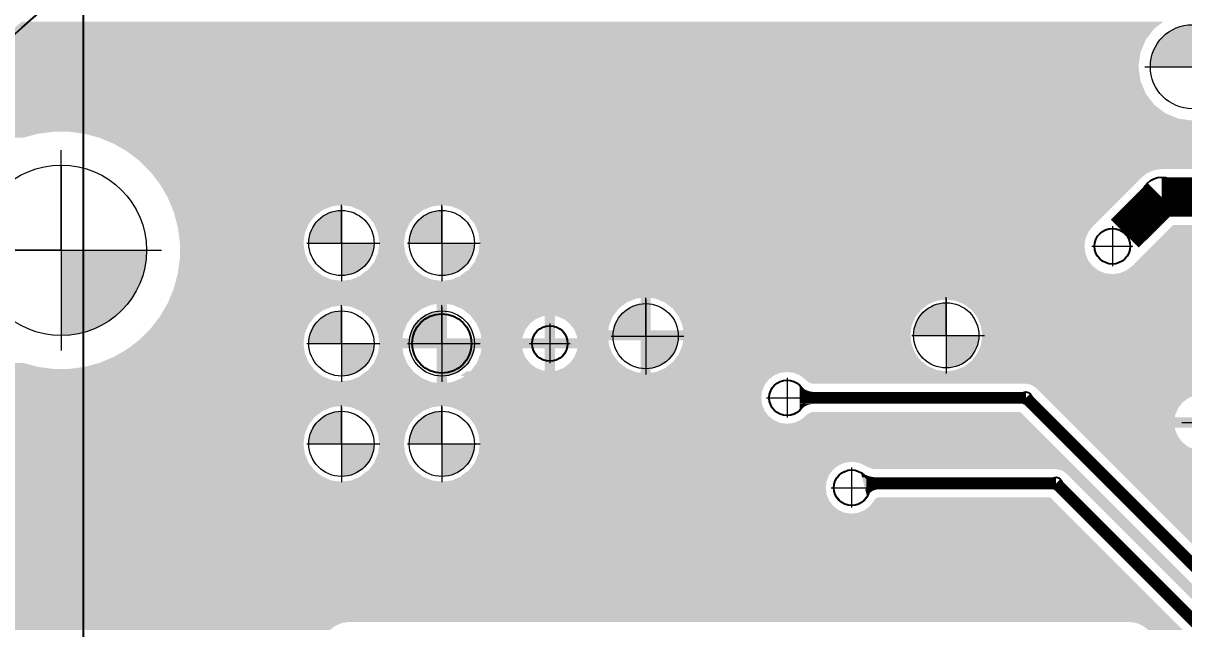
# Model space of a CAD drawing. Header units: millimetres. Extents: x -3633 to 871, y -630 to 261.
# Drawn here: x -1272.7 to -1213.8, y 171.3 to 202.1 of the extents above; entities that cross this region are included whole.
import ezdxf

# ---------------------------------------------------------------- set-up
doc = ezdxf.new("R2010")
doc.units = ezdxf.units.MM
for name, color, linetype in [('DRILL', 7, 'Continuous'), ('DRILL GOST', 7, 'Continuous'), ('TOP_LAYER', 7, 'Continuous'), ('TOP_PASTE', 8, 'Continuous')]:
    doc.layers.add(name, color=color, linetype=linetype)
doc.layers.add('Размерные линии', color=7, linetype='Continuous', lineweight=15)
doc.styles.add('Main', font='isocpeur.ttf', dxfattribs={"height": 3})
doc.dimstyles.new('ISO-25', dxfattribs={"dimtxt": 3, "dimasz": 4, "dimexe": 1.25, "dimexo": 0.625, "dimtad": 1, "dimtoh": 1, "dimtxsty": 'Main', "dimcen": 2.5, "dimadec": 0, "dimazin": 0, "dimtfac": 1, "dimtmove": 0, "dimatfit": 3, "dimfxl": 1, "dimarcsym": 0})

# ---------------------------------------------------------------- blocks, each defined once
blk = doc.blocks.new('ROUND_26')
blk.add_circle((0, 0), 0.0177)
blk = doc.blocks.new('ROUND_8')
blk.add_circle((0, 0), 0.0295)
blk = doc.blocks.new('ROUND_3')
blk.add_circle((0, 0), 0.0197)
blk = doc.blocks.new('ROUND_4')
blk.add_circle((0, 0), 0.00591)
blk = doc.blocks.new('*D87')
at = {"layer": 'Defpoints', "color": 0, "transparency": 16777216}
for p in [(-1309.886, 239.974), (-1309.886, 120.364), (-1089.037, 120.364)]:
    blk.add_point(p, dxfattribs=at)
at = {"layer": 'Размерные линии', "color": 0, "lineweight": -2, "transparency": 16777216}
for p, q in [((-1309.886, 120.989), (-1309.886, 241.224)), ((-1089.037, 120.989), (-1089.037, 241.224)), ((-1093.037, 239.974), (-1305.886, 239.974))]:
    blk.add_line(p, q, dxfattribs=at)
at = {"layer": 'Размерные линии', "color": 0, "transparency": 16777216}
for points in [[(-1305.886, 240.64), (-1305.886, 239.307), (-1309.886, 239.974)], [(-1093.037, 240.64), (-1093.037, 239.307), (-1089.037, 239.974)]]:
    blk.add_solid(points, dxfattribs=at)
at = {"layer": 'Размерные линии', "color": 0, "transparency": 16777216, "insert": (-1199.462, 242.099), "char_height": 3, "attachment_point": 5, "style": 'Main'}
blk.add_mtext('%%C110{\\H0.58x;\\S^ -0,9;}', dxfattribs=at)
blk = doc.blocks.new('*D90')
at = {"layer": 'Defpoints', "color": 0, "transparency": 16777216}
for p in [(-1269.682, 231.569), (-1269.682, 158.343), (-1290.58, 157.773)]:
    blk.add_point(p, dxfattribs=at)
at = {"layer": 'Размерные линии', "color": 0, "lineweight": -2, "transparency": 16777216}
for p, q in [((-1290.58, 158.398), (-1290.58, 232.819)), ((-1269.682, 158.968), (-1269.682, 232.819)), ((-1286.58, 231.569), (-1273.682, 231.569))]:
    blk.add_line(p, q, dxfattribs=at)
at = {"layer": 'Размерные линии', "color": 0, "transparency": 16777216}
for points in [[(-1286.58, 232.236), (-1286.58, 230.903), (-1290.58, 231.569)], [(-1273.682, 232.236), (-1273.682, 230.903), (-1269.682, 231.569)]]:
    blk.add_solid(points, dxfattribs=at)
at = {"layer": 'Размерные линии', "color": 0, "lineweight": 25, "transparency": 16777216, "insert": (-1280, 233.694), "char_height": 3, "width": 3, "attachment_point": 5, "style": 'Main'}
blk.add_mtext('10{\\H0.7x;\\S*^ ;}', dxfattribs=at)

msp = doc.modelspace()

# ---------------------------------------------------------------- hatches: boundary and pattern name
at = {"layer": 'DRILL', "lineweight": 0}
h = msp.add_hatch(color=256, dxfattribs=at)
h.dxf.hatch_style = 1
h.paths.add_polyline_path([(-1256.578, 192.593, 0.414214), (-1258.233, 190.938), (-1256.578, 190.938)])
h.paths.add_polyline_path([(-1254.922, 190.938), (-1256.578, 190.938), (-1256.578, 189.282, 0.414214)])
h = msp.add_hatch(color=256, dxfattribs=at)
h.dxf.hatch_style = 1
h.paths.add_polyline_path([(-1251.478, 192.593, 0.414214), (-1253.133, 190.938), (-1251.478, 190.938)])
h.paths.add_polyline_path([(-1249.822, 190.938), (-1251.478, 190.938), (-1251.478, 189.282, 0.414214)])
h = msp.add_hatch(color=256, dxfattribs=at)
h.dxf.hatch_style = 1
h.paths.add_polyline_path([(-1266.473, 190.567), (-1270.805, 190.567), (-1270.805, 186.235, 0.414214)])
h = msp.add_hatch(color=256, dxfattribs=at)
h.dxf.hatch_style = 1
h.paths.add_polyline_path([(-1256.578, 187.493, 0.414214), (-1258.233, 185.838), (-1256.578, 185.838)])
h.paths.add_polyline_path([(-1254.922, 185.838), (-1256.578, 185.838), (-1256.578, 184.182, 0.414214)])
h = msp.add_hatch(color=256, dxfattribs=at)
h.dxf.hatch_style = 1
h.paths.add_polyline_path([(-1251.478, 187.493, 0.414214), (-1253.133, 185.838), (-1251.478, 185.838)])
h.paths.add_polyline_path([(-1249.822, 185.838), (-1251.478, 185.838), (-1251.478, 184.182, 0.414214)])
h = msp.add_hatch(color=256, dxfattribs=at)
h.dxf.hatch_style = 1
h.paths.add_polyline_path([(-1241.128, 187.862, 0.414214), (-1242.784, 186.207), (-1241.128, 186.207)])
h.paths.add_polyline_path([(-1239.473, 186.207), (-1241.128, 186.207), (-1241.128, 184.551, 0.414214)])
h = msp.add_hatch(color=256, dxfattribs=at)
h.dxf.hatch_style = 1
h.paths.add_polyline_path([(-1225.865, 187.903, 0.414214), (-1227.521, 186.248), (-1225.865, 186.248)])
h.paths.add_polyline_path([(-1224.21, 186.248), (-1225.865, 186.248), (-1225.865, 184.592, 0.414214)])
h = msp.add_hatch(color=256, dxfattribs=at)
h.dxf.hatch_style = 1
h.paths.add_polyline_path([(-1256.578, 182.393, 0.414214), (-1258.233, 180.738), (-1256.578, 180.738)])
h.paths.add_polyline_path([(-1254.922, 180.738), (-1256.578, 180.738), (-1256.578, 179.082, 0.414214)])
h = msp.add_hatch(color=256, dxfattribs=at)
h.dxf.hatch_style = 1
h.paths.add_polyline_path([(-1251.478, 182.393, 0.414214), (-1253.133, 180.738), (-1251.478, 180.738)])
h.paths.add_polyline_path([(-1249.822, 180.738), (-1251.478, 180.738), (-1251.478, 179.082, 0.414214)])
at = {"layer": 'DRILL GOST', "lineweight": 0}
h = msp.add_hatch(color=256, dxfattribs=at)
h.dxf.hatch_style = 1
h.paths.add_polyline_path([(-1215.502, 199.893), (-1213.369, 199.893), (-1213.369, 202.026, 0.414214)])

# ---------------------------------------------------------------- linework, layer by layer
at = {"layer": 'DRILL', "lineweight": 0}
for p, q in [((-1215.787, 199.893), (-1210.865, 199.893)), ((-1214.268, 199.893), (-1212.449, 199.893)), ((-1270.805, 190.567), (-1270.805, 195.653)), ((-1270.805, 194.899), (-1270.805, 186.235)), ((-1270.805, 194.002), (-1270.805, 187.25)), ((-1270.805, 193.479), (-1270.805, 187.755)), ((-1256.578, 190.938), (-1256.578, 192.882)), ((-1256.578, 192.799), (-1256.577, 189.029)), ((-1251.478, 190.938), (-1251.478, 192.882)), ((-1251.478, 192.799), (-1251.477, 189.029)), ((-1256.578, 192.639), (-1256.578, 189.232)), ((-1256.578, 192.639), (-1256.578, 189.232)), ((-1251.478, 192.639), (-1251.478, 189.232)), ((-1251.478, 192.639), (-1251.478, 189.232)), ((-1217.433, 191.792), (-1217.433, 189.77)), ((-1258.328, 190.938), (-1254.834, 190.938)), ((-1257.145, 190.938), (-1256.013, 190.938)), ((-1256.578, 190.938), (-1254.922, 190.938)), ((-1256.578, 190.938), (-1256.578, 188.994)), ((-1256.578, 190.938), (-1254.634, 190.938)), ((-1253.228, 190.938), (-1249.734, 190.938)), ((-1252.045, 190.938), (-1250.913, 190.938)), ((-1251.478, 190.938), (-1249.822, 190.938)), ((-1251.478, 190.938), (-1251.478, 188.994)), ((-1251.478, 190.938), (-1249.534, 190.938)), ((-1270.805, 190.567), (-1275.891, 190.567)), ((-1270.805, 190.567), (-1275.137, 190.567)), ((-1274.307, 190.567), (-1266.931, 190.567)), ((-1270.805, 190.567), (-1266.473, 190.567)), ((-1270.805, 190.567), (-1265.719, 190.567)), ((-1270.805, 190.567), (-1270.805, 185.481)), ((-1218.474, 190.773), (-1216.391, 190.773)), ((-1241.128, 186.207), (-1241.128, 188.151)), ((-1241.128, 188.068), (-1241.127, 184.298)), ((-1225.865, 186.248), (-1225.865, 188.191)), ((-1225.865, 188.109), (-1225.864, 184.338)), ((-1256.578, 185.838), (-1256.578, 187.782)), ((-1256.578, 187.699), (-1256.577, 183.929)), ((-1256.578, 187.539), (-1256.578, 184.132)), ((-1256.578, 187.539), (-1256.578, 184.132)), ((-1251.478, 185.838), (-1251.478, 187.782)), ((-1251.478, 187.699), (-1251.477, 183.929)), ((-1251.478, 187.539), (-1251.478, 184.132)), ((-1251.478, 187.539), (-1251.478, 184.132)), ((-1241.128, 187.908), (-1241.128, 184.501)), ((-1241.128, 187.908), (-1241.128, 184.501)), ((-1225.865, 187.949), (-1225.865, 184.542)), ((-1225.865, 187.949), (-1225.865, 184.542)), ((-1245.996, 186.857), (-1245.996, 184.835)), ((-1227.616, 186.248), (-1224.121, 186.248)), ((-1226.432, 186.248), (-1225.3, 186.248)), ((-1225.865, 186.248), (-1224.21, 186.248)), ((-1225.865, 186.248), (-1225.865, 184.304)), ((-1225.865, 186.248), (-1223.921, 186.248)), ((-1258.328, 185.838), (-1254.834, 185.838)), ((-1257.145, 185.838), (-1256.013, 185.838)), ((-1256.578, 185.838), (-1254.922, 185.838)), ((-1256.578, 185.838), (-1256.578, 183.894)), ((-1256.578, 185.838), (-1254.634, 185.838)), ((-1253.228, 185.838), (-1249.734, 185.838)), ((-1252.045, 185.838), (-1250.913, 185.838)), ((-1251.478, 185.838), (-1249.822, 185.838)), ((-1251.478, 185.838), (-1251.478, 183.894)), ((-1251.478, 185.838), (-1249.534, 185.838)), ((-1247.038, 185.838), (-1244.955, 185.838)), ((-1242.879, 186.207), (-1239.384, 186.207)), ((-1241.695, 186.207), (-1240.563, 186.207)), ((-1241.128, 186.207), (-1239.473, 186.207)), ((-1241.128, 186.207), (-1241.128, 184.263)), ((-1241.128, 186.207), (-1239.184, 186.207)), ((-1233.949, 184.092), (-1233.949, 182.07)), ((-1234.99, 183.073), (-1232.907, 183.073)), ((-1256.578, 180.738), (-1256.578, 182.682)), ((-1256.578, 182.599), (-1256.577, 178.829)), ((-1256.578, 182.439), (-1256.578, 179.032)), ((-1256.578, 182.439), (-1256.578, 179.032)), ((-1251.478, 180.738), (-1251.478, 182.682)), ((-1251.478, 182.599), (-1251.477, 178.829)), ((-1251.478, 182.439), (-1251.478, 179.032)), ((-1251.478, 182.439), (-1251.478, 179.032)), ((-1213.908, 181.822), (-1211.825, 181.822)), ((-1258.328, 180.738), (-1254.834, 180.738)), ((-1257.145, 180.738), (-1256.013, 180.738)), ((-1256.578, 180.738), (-1254.922, 180.738)), ((-1256.578, 180.738), (-1256.578, 178.794)), ((-1256.578, 180.738), (-1254.634, 180.738)), ((-1253.228, 180.738), (-1249.734, 180.738)), ((-1252.045, 180.738), (-1250.913, 180.738)), ((-1251.478, 180.738), (-1249.822, 180.738)), ((-1251.478, 180.738), (-1251.478, 178.794)), ((-1251.478, 180.738), (-1249.534, 180.738)), ((-1230.67, 179.53), (-1230.67, 177.509)), ((-1231.712, 178.511), (-1229.628, 178.511))]:
    msp.add_line(p, q, dxfattribs=at)
msp.add_circle((-1270.805, 190.567), 4.332, dxfattribs=at)
at = {"layer": 'DRILL GOST', "lineweight": 0}
for centre, radius in [((-1213.369, 199.893), 2.133), ((-1256.578, 190.938), 1.656), ((-1251.478, 190.938), 1.656), ((-1256.578, 185.838), 1.656), ((-1251.478, 185.838), 1.656), ((-1241.128, 186.207), 1.656), ((-1225.865, 186.248), 1.656), ((-1245.996, 185.838), 0.911), ((-1233.949, 183.073), 0.911), ((-1256.578, 180.738), 1.656), ((-1251.478, 180.738), 1.656), ((-1230.67, 178.511), 0.911)]:
    msp.add_circle(centre, radius, dxfattribs=at)
at = {"layer": 'TOP_LAYER', "elevation": 0}
for points, const_width in [([(-1216.802, 191.419), (-1214.932, 193.273)], 2.008), ([(-1214.932, 193.273), (-1197.807, 193.273)], 2.008), ([(-1233.304, 183.073), (-1221.817, 183.073)], 0.602), ([(-1221.817, 183.073), (-1210.525, 171.781)], 0.602), ([(-1229.924, 178.738), (-1220.287, 178.738)], 0.602), ([(-1220.287, 178.738), (-1211.8, 170.251)], 0.602)]:
    msp.add_lwpolyline(points, dxfattribs=dict(at, const_width=const_width))
at = {"layer": 'TOP_LAYER'}
for points in [[(-1233.304, 183.586), (-1233.304, 183.643), (-1233.17, 183.586), (-1233.238, 183.643)], [(-1233.304, 183.537), (-1233.304, 183.586), (-1233.1, 183.537), (-1233.17, 183.586)], [(-1233.304, 183.493), (-1233.304, 183.537), (-1233.028, 183.493), (-1233.1, 183.537)], [(-1233.304, 183.457), (-1233.304, 183.493), (-1232.954, 183.457), (-1233.028, 183.493)], [(-1233.304, 183.427), (-1233.304, 183.457), (-1232.878, 183.427), (-1232.954, 183.457)], [(-1233.304, 183.404), (-1233.304, 183.427), (-1232.8, 183.404), (-1232.878, 183.427)], [(-1233.304, 183.387), (-1233.304, 183.404), (-1232.721, 183.387), (-1232.8, 183.404)], [(-1233.304, 183.377), (-1233.304, 183.387), (-1232.639, 183.377), (-1232.721, 183.387)], [(-1233.304, 183.374), (-1233.304, 183.377), (-1232.555, 183.374), (-1232.639, 183.377)], [(-1233.304, 182.772), (-1233.304, 183.374), (-1232.555, 182.772), (-1232.555, 183.374)], [(-1233.304, 182.769), (-1233.304, 182.772), (-1232.639, 182.769), (-1232.555, 182.772)], [(-1233.304, 182.759), (-1233.304, 182.769), (-1232.721, 182.759), (-1232.639, 182.769)], [(-1233.304, 182.742), (-1233.304, 182.759), (-1232.8, 182.742), (-1232.721, 182.759)], [(-1233.304, 182.719), (-1233.304, 182.742), (-1232.878, 182.719), (-1232.8, 182.742)], [(-1233.304, 182.689), (-1233.304, 182.719), (-1232.954, 182.689), (-1232.878, 182.719)], [(-1233.304, 182.653), (-1233.304, 182.689), (-1233.028, 182.653), (-1232.954, 182.689)], [(-1233.304, 182.609), (-1233.304, 182.653), (-1233.1, 182.609), (-1233.028, 182.653)], [(-1233.304, 182.56), (-1233.304, 182.609), (-1233.17, 182.56), (-1233.1, 182.609)], [(-1233.304, 182.503), (-1233.304, 182.56), (-1233.238, 182.503), (-1233.17, 182.56)], [(-1230.192, 179.239), (-1230.204, 179.285), (-1230.123, 179.239), (-1230.204, 179.285)], [(-1230.172, 179.16), (-1230.192, 179.239), (-1229.96, 179.16), (-1230.123, 179.239)], [(-1230.163, 179.128), (-1230.172, 179.16), (-1229.878, 179.128), (-1229.96, 179.16)], [(-1230.156, 179.101), (-1230.163, 179.128), (-1229.797, 179.101), (-1229.878, 179.128)], [(-1230.151, 179.079), (-1230.156, 179.101), (-1229.716, 179.079), (-1229.797, 179.101)], [(-1230.146, 179.061), (-1230.151, 179.079), (-1229.636, 179.061), (-1229.716, 179.079)], [(-1230.143, 179.049), (-1230.146, 179.061), (-1229.555, 179.049), (-1229.636, 179.061)], [(-1230.141, 179.042), (-1230.143, 179.049), (-1229.475, 179.042), (-1229.555, 179.049)], [(-1230.14, 179.039), (-1230.141, 179.042), (-1229.395, 179.039), (-1229.475, 179.042)], [(-1229.984, 178.437), (-1230.14, 179.039), (-1229.227, 178.437), (-1229.395, 179.039)], [(-1229.983, 178.433), (-1229.984, 178.437), (-1229.314, 178.433), (-1229.227, 178.437)], [(-1229.98, 178.422), (-1229.983, 178.433), (-1229.396, 178.422), (-1229.314, 178.433)], [(-1229.975, 178.403), (-1229.98, 178.422), (-1229.473, 178.403), (-1229.396, 178.422)], [(-1229.969, 178.377), (-1229.975, 178.403), (-1229.546, 178.377), (-1229.473, 178.403)], [(-1229.96, 178.343), (-1229.969, 178.377), (-1229.614, 178.343), (-1229.546, 178.377)], [(-1229.949, 178.301), (-1229.96, 178.343), (-1229.677, 178.301), (-1229.614, 178.343)], [(-1229.936, 178.253), (-1229.949, 178.301), (-1229.737, 178.253), (-1229.677, 178.301)], [(-1229.922, 178.196), (-1229.936, 178.253), (-1229.791, 178.196), (-1229.737, 178.253)], [(-1229.905, 178.132), (-1229.922, 178.196), (-1229.841, 178.132), (-1229.791, 178.196)], [(-1229.887, 178.061), (-1229.905, 178.132), (-1229.887, 178.061), (-1229.841, 178.132)]]:
    msp.add_solid(points, dxfattribs=at)
at = {"layer": 'TOP_PASTE'}
msp.add_circle((-1199.816, 119.572), 110, dxfattribs=at)
for points in [[(-1273.203, 201.826), (-1272.823, 202.177), (-1215.302, 201.826), (-1214.845, 202.177)], [(-1273.815, 201.26), (-1273.203, 201.826), (-1215.737, 201.26), (-1215.302, 201.826)], [(-1274.529, 200.601), (-1273.815, 201.26), (-1216.01, 200.601), (-1215.737, 201.26)], [(-1275.294, 199.893), (-1274.529, 200.601), (-1216.103, 199.893), (-1216.01, 200.601)], [(-1276.007, 199.234), (-1275.294, 199.893), (-1216.016, 199.234), (-1216.103, 199.893)], [(-1276.715, 198.526), (-1276.056, 199.185), (-1215.737, 198.526), (-1216.01, 199.185)], [(-1276.056, 199.185), (-1276.007, 199.234), (-1216.01, 199.185), (-1216.016, 199.234)], [(-1277.281, 197.96), (-1276.715, 198.526), (-1215.302, 197.96), (-1215.737, 198.526)], [(-1277.989, 197.252), (-1277.716, 197.525), (-1214.077, 197.252), (-1214.736, 197.525)], [(-1277.716, 197.525), (-1277.281, 197.96), (-1214.736, 197.525), (-1215.302, 197.96)], [(-1278.65, 196.591), (-1278.082, 197.159), (-1120.257, 196.591), (-1120.81, 197.159)], [(-1278.082, 197.159), (-1277.989, 197.252), (-1213.369, 197.159), (-1214.077, 197.252)], [(-1278.958, 196.283), (-1278.753, 196.488), (-1272.745, 196.283), (-1271.983, 196.488)], [(-1278.753, 196.488), (-1278.65, 196.591), (-1271.983, 196.488), (-1271.2, 196.591)], [(-1269.627, 196.488), (-1270.41, 196.591), (-1130.004, 196.488), (-1129.222, 196.591)], [(-1268.864, 196.283), (-1269.627, 196.488), (-1130.767, 196.283), (-1130.004, 196.488)], [(-1268.135, 195.981), (-1268.864, 196.283), (-1131.497, 195.981), (-1130.767, 196.283)], [(-1267.451, 195.586), (-1268.135, 195.981), (-1132.18, 195.586), (-1131.497, 195.981)], [(-1266.825, 195.106), (-1267.451, 195.586), (-1132.807, 195.106), (-1132.18, 195.586)], [(-1266.41, 194.691), (-1266.825, 195.106), (-1133.222, 194.691), (-1132.807, 195.106)], [(-1266.361, 194.642), (-1266.41, 194.691), (-1215.299, 194.642), (-1214.932, 194.691)], [(-1266.266, 194.547), (-1266.361, 194.642), (-1215.529, 194.547), (-1215.299, 194.642)], [(-1266.231, 194.501), (-1266.266, 194.547), (-1215.641, 194.501), (-1215.529, 194.547)], [(-1266.058, 194.275), (-1266.231, 194.501), (-1215.935, 194.275), (-1215.641, 194.501)], [(-1265.786, 193.921), (-1266.058, 194.275), (-1216.289, 193.921), (-1215.935, 194.275)], [(-1265.391, 193.237), (-1265.786, 193.921), (-1216.973, 193.237), (-1216.289, 193.921)], [(-1265.235, 192.862), (-1265.391, 193.237), (-1217.348, 192.862), (-1216.973, 193.237)], [(-1265.208, 192.796), (-1265.235, 192.862), (-1257.076, 192.796), (-1256.578, 192.862)], [(-1265.129, 192.604), (-1265.208, 192.796), (-1257.54, 192.604), (-1257.076, 192.796)], [(-1256.08, 192.796), (-1256.578, 192.862), (-1251.976, 192.796), (-1251.478, 192.862)], [(-1255.616, 192.604), (-1256.08, 192.796), (-1252.44, 192.604), (-1251.976, 192.796)], [(-1250.98, 192.796), (-1251.478, 192.862), (-1217.414, 192.796), (-1217.348, 192.862)], [(-1250.516, 192.604), (-1250.98, 192.796), (-1217.606, 192.604), (-1217.414, 192.796)], [(-1265.089, 192.507), (-1265.129, 192.604), (-1257.665, 192.507), (-1257.54, 192.604)], [(-1265.033, 192.298), (-1265.089, 192.507), (-1257.938, 192.298), (-1257.665, 192.507)], [(-1264.926, 191.9), (-1265.033, 192.298), (-1258.244, 191.9), (-1257.938, 192.298)], [(-1255.217, 192.298), (-1255.616, 192.604), (-1252.838, 192.298), (-1252.44, 192.604)], [(-1254.911, 191.9), (-1255.217, 192.298), (-1253.144, 191.9), (-1252.838, 192.298)], [(-1250.117, 192.298), (-1250.516, 192.604), (-1217.912, 192.298), (-1217.606, 192.604)], [(-1249.811, 191.9), (-1250.117, 192.298), (-1218.31, 191.9), (-1217.912, 192.298)], [(-1264.884, 191.745), (-1264.926, 191.9), (-1258.308, 191.745), (-1258.244, 191.9)], [(-1264.844, 191.436), (-1264.884, 191.745), (-1258.436, 191.436), (-1258.308, 191.745)], [(-1254.719, 191.436), (-1254.911, 191.9), (-1253.336, 191.436), (-1253.144, 191.9)], [(-1249.76, 191.775), (-1249.811, 191.9), (-1218.435, 191.775), (-1218.31, 191.9)], [(-1249.638, 191.481), (-1249.76, 191.775), (-1218.661, 191.481), (-1218.435, 191.775)], [(-1214.724, 191.476), (-1214.595, 191.606), (-1199.604, 191.476), (-1199.763, 191.606)], [(-1214.595, 191.606), (-1214.49, 191.711), (-1199.763, 191.606), (-1199.958, 191.711)], [(-1214.49, 191.711), (-1214.41, 191.791), (-1199.958, 191.711), (-1200.197, 191.791)], [(-1214.41, 191.791), (-1214.359, 191.841), (-1200.197, 191.791), (-1200.484, 191.841)], [(-1214.359, 191.841), (-1214.345, 191.855), (-1200.484, 191.841), (-1200.749, 191.855)], [(-1264.781, 190.962), (-1264.844, 191.436), (-1258.498, 190.962), (-1258.436, 191.436)], [(-1264.781, 190.938), (-1264.781, 190.962), (-1258.502, 190.938), (-1258.498, 190.962)], [(-1264.781, 190.44), (-1264.781, 190.938), (-1258.436, 190.44), (-1258.502, 190.938)], [(-1254.654, 190.938), (-1254.719, 191.436), (-1253.402, 190.938), (-1253.336, 191.436)], [(-1254.719, 190.44), (-1254.654, 190.938), (-1253.336, 190.44), (-1253.402, 190.938)], [(-1249.619, 191.436), (-1249.638, 191.481), (-1218.679, 191.436), (-1218.661, 191.481)], [(-1249.58, 191.139), (-1249.619, 191.436), (-1218.802, 191.139), (-1218.679, 191.436)], [(-1249.554, 190.938), (-1249.58, 191.139), (-1218.829, 190.938), (-1218.802, 191.139)], [(-1249.575, 190.773), (-1249.554, 190.938), (-1218.851, 190.773), (-1218.829, 190.938)], [(-1215.317, 190.883), (-1215.078, 191.122), (-1199.289, 190.883), (-1199.369, 191.122)], [(-1215.078, 191.122), (-1214.883, 191.317), (-1199.369, 191.122), (-1199.474, 191.317)], [(-1214.883, 191.317), (-1214.724, 191.476), (-1199.474, 191.317), (-1199.604, 191.476)], [(-1264.781, 190.172), (-1264.781, 190.44), (-1258.325, 190.172), (-1258.436, 190.44)], [(-1254.911, 189.976), (-1254.719, 190.44), (-1253.144, 189.976), (-1253.336, 190.44)], [(-1249.775, 190.064), (-1249.633, 190.406), (-1218.661, 190.064), (-1218.802, 190.406)], [(-1249.633, 190.406), (-1249.619, 190.44), (-1218.802, 190.406), (-1218.807, 190.44)], [(-1249.619, 190.44), (-1249.575, 190.773), (-1218.807, 190.44), (-1218.851, 190.773)], [(-1215.869, 190.331), (-1215.604, 190.596), (-1199.225, 190.331), (-1199.239, 190.596)], [(-1215.604, 190.596), (-1215.317, 190.883), (-1199.239, 190.596), (-1199.289, 190.883)], [(-1264.86, 189.577), (-1264.807, 189.976), (-1257.938, 189.577), (-1258.244, 189.976)], [(-1264.807, 189.976), (-1264.781, 190.172), (-1258.244, 189.976), (-1258.325, 190.172)], [(-1255.217, 189.577), (-1254.911, 189.976), (-1252.838, 189.577), (-1253.144, 189.976)], [(-1250.117, 189.577), (-1249.969, 189.77), (-1218.184, 189.577), (-1218.435, 189.77)], [(-1249.969, 189.77), (-1249.811, 189.976), (-1218.435, 189.77), (-1218.593, 189.976)], [(-1249.811, 189.976), (-1249.775, 190.064), (-1218.593, 189.976), (-1218.661, 190.064)], [(-1216.724, 189.545), (-1216.43, 189.77), (-1199.225, 189.545), (-1199.225, 189.77)], [(-1216.43, 189.77), (-1215.869, 190.331), (-1199.225, 189.77), (-1199.225, 190.331)], [(-1264.967, 189.079), (-1264.916, 189.272), (-1257.076, 189.079), (-1257.54, 189.272)], [(-1264.916, 189.272), (-1264.884, 189.389), (-1257.54, 189.272), (-1257.693, 189.389)], [(-1264.884, 189.389), (-1264.86, 189.577), (-1257.693, 189.389), (-1257.938, 189.577)], [(-1256.08, 189.079), (-1255.616, 189.272), (-1251.976, 189.079), (-1252.44, 189.272)], [(-1255.625, 189.288), (-1255.33, 189.514), (-1252.656, 189.288), (-1252.951, 189.514)], [(-1255.616, 189.272), (-1255.217, 189.577), (-1252.44, 189.272), (-1252.838, 189.577)], [(-1250.98, 189.079), (-1250.516, 189.272), (-1199.225, 189.079), (-1199.225, 189.272)], [(-1250.525, 189.288), (-1250.23, 189.514), (-1247.556, 189.288), (-1247.851, 189.514)], [(-1250.516, 189.272), (-1250.407, 189.355), (-1199.225, 189.272), (-1199.225, 189.355)], [(-1250.407, 189.355), (-1250.344, 189.403), (-1217.433, 189.355), (-1217.8, 189.403)], [(-1250.344, 189.403), (-1250.16, 189.545), (-1217.8, 189.403), (-1218.142, 189.545)], [(-1250.16, 189.545), (-1250.117, 189.577), (-1218.142, 189.545), (-1218.184, 189.577)], [(-1217.433, 189.355), (-1217.066, 189.403), (-1199.225, 189.355), (-1199.225, 189.403)], [(-1217.066, 189.403), (-1216.724, 189.545), (-1199.225, 189.403), (-1199.225, 189.545)], [(-1265.288, 188.146), (-1265.089, 188.627), (-1199.225, 188.146), (-1199.225, 188.627)], [(-1265.089, 188.627), (-1264.985, 189.014), (-1199.225, 188.627), (-1199.225, 189.014)], [(-1264.985, 189.014), (-1264.967, 189.079), (-1256.578, 189.014), (-1257.076, 189.079)], [(-1256.578, 189.014), (-1256.08, 189.079), (-1251.478, 189.014), (-1251.976, 189.079)], [(-1251.478, 189.014), (-1250.98, 189.079), (-1199.225, 189.014), (-1199.225, 189.079)], [(-1265.381, 187.921), (-1265.301, 188.114), (-1242.091, 187.921), (-1241.625, 188.114)], [(-1265.301, 188.114), (-1265.288, 188.146), (-1241.625, 188.114), (-1241.38, 188.146)], [(-1241.38, 186.503), (-1241.38, 188.146), (-1240.87, 186.503), (-1240.87, 188.146)], [(-1240.625, 188.114), (-1240.87, 188.146), (-1199.225, 188.114), (-1199.225, 188.146)], [(-1240.52, 188.07), (-1240.625, 188.114), (-1199.225, 188.07), (-1199.225, 188.114)], [(-1240.37, 188.008), (-1240.52, 188.07), (-1226.337, 188.008), (-1225.865, 188.07)], [(-1240.159, 187.921), (-1240.37, 188.008), (-1226.548, 187.921), (-1226.337, 188.008)], [(-1225.393, 188.008), (-1225.865, 188.07), (-1199.225, 188.008), (-1199.225, 188.07)], [(-1224.954, 187.826), (-1225.393, 188.008), (-1199.225, 187.826), (-1199.225, 188.008)], [(-1265.786, 187.213), (-1265.618, 187.504), (-1257.918, 187.213), (-1257.54, 187.504)], [(-1265.618, 187.504), (-1265.507, 187.696), (-1257.54, 187.504), (-1257.076, 187.696)], [(-1265.507, 187.696), (-1265.469, 187.762), (-1257.076, 187.696), (-1256.578, 187.762)], [(-1265.469, 187.762), (-1265.446, 187.802), (-1252.101, 187.762), (-1252.004, 187.802)], [(-1265.446, 187.802), (-1265.425, 187.838), (-1252.004, 187.802), (-1251.733, 187.838)], [(-1265.425, 187.838), (-1265.391, 187.897), (-1242.199, 187.838), (-1242.122, 187.897)], [(-1265.391, 187.897), (-1265.381, 187.921), (-1242.122, 187.897), (-1242.091, 187.921)], [(-1256.08, 187.696), (-1256.578, 187.762), (-1252.259, 187.696), (-1252.101, 187.762)], [(-1255.844, 187.599), (-1256.08, 187.696), (-1252.494, 187.599), (-1252.259, 187.696)], [(-1255.616, 187.504), (-1255.844, 187.599), (-1252.618, 187.504), (-1252.494, 187.599)], [(-1255.318, 187.276), (-1255.616, 187.504), (-1252.915, 187.276), (-1252.618, 187.504)], [(-1251.733, 186.093), (-1251.733, 187.838), (-1251.223, 186.093), (-1251.223, 187.838)], [(-1250.951, 187.802), (-1251.223, 187.838), (-1242.246, 187.802), (-1242.199, 187.838)], [(-1250.497, 187.614), (-1250.951, 187.802), (-1242.491, 187.614), (-1242.246, 187.802)], [(-1250.461, 187.599), (-1250.497, 187.614), (-1242.503, 187.599), (-1242.491, 187.614)], [(-1250.04, 187.276), (-1250.461, 187.599), (-1242.751, 187.276), (-1242.503, 187.599)], [(-1240.036, 187.826), (-1240.159, 187.921), (-1226.777, 187.826), (-1226.548, 187.921)], [(-1239.759, 187.614), (-1240.036, 187.826), (-1227.053, 187.614), (-1226.777, 187.826)], [(-1239.7, 187.536), (-1239.759, 187.614), (-1227.154, 187.536), (-1227.053, 187.614)], [(-1239.452, 187.214), (-1239.7, 187.536), (-1227.402, 187.214), (-1227.154, 187.536)], [(-1224.576, 187.536), (-1224.954, 187.826), (-1199.225, 187.536), (-1199.225, 187.826)], [(-1224.287, 187.159), (-1224.576, 187.536), (-1199.225, 187.159), (-1199.225, 187.536)], [(-1266.103, 186.8), (-1265.797, 187.198), (-1258.244, 186.8), (-1257.938, 187.198)], [(-1265.797, 187.198), (-1265.786, 187.213), (-1257.938, 187.198), (-1257.918, 187.213)], [(-1255.217, 187.198), (-1255.318, 187.276), (-1252.975, 187.198), (-1252.915, 187.276)], [(-1254.953, 186.854), (-1255.217, 187.198), (-1253.239, 186.854), (-1252.975, 187.198)], [(-1254.911, 186.8), (-1254.953, 186.854), (-1253.261, 186.8), (-1253.239, 186.854)], [(-1250.005, 187.23), (-1250.04, 187.276), (-1242.786, 187.23), (-1242.751, 187.276)], [(-1249.993, 187.215), (-1250.005, 187.23), (-1246.365, 187.215), (-1246.251, 187.23)], [(-1249.884, 187.073), (-1249.993, 187.215), (-1246.709, 187.073), (-1246.365, 187.215)], [(-1249.717, 186.854), (-1249.884, 187.073), (-1246.993, 186.854), (-1246.709, 187.073)], [(-1249.713, 186.846), (-1249.717, 186.854), (-1247.004, 186.846), (-1246.993, 186.854)], [(-1249.591, 186.551), (-1249.713, 186.846), (-1247.231, 186.551), (-1247.004, 186.846)], [(-1246.251, 186.093), (-1246.251, 187.23), (-1245.741, 186.093), (-1245.741, 187.23)], [(-1245.627, 187.215), (-1245.741, 187.23), (-1242.797, 187.215), (-1242.786, 187.23)], [(-1245.624, 187.214), (-1245.627, 187.215), (-1242.798, 187.214), (-1242.797, 187.215)], [(-1245.283, 187.073), (-1245.624, 187.214), (-1242.857, 187.073), (-1242.798, 187.214)], [(-1244.988, 186.846), (-1245.283, 187.073), (-1242.95, 186.846), (-1242.857, 187.073)], [(-1244.912, 186.748), (-1244.988, 186.846), (-1242.991, 186.748), (-1242.95, 186.846)], [(-1239.429, 187.159), (-1239.452, 187.214), (-1227.444, 187.159), (-1227.402, 187.214)], [(-1239.259, 186.748), (-1239.429, 187.159), (-1227.614, 186.748), (-1227.444, 187.159)], [(-1224.105, 186.719), (-1224.287, 187.159), (-1199.225, 186.719), (-1199.225, 187.159)], [(-1266.825, 186.029), (-1266.517, 186.336), (-1258.476, 186.029), (-1258.436, 186.336)], [(-1266.517, 186.336), (-1266.266, 186.587), (-1258.436, 186.336), (-1258.332, 186.587)], [(-1266.266, 186.587), (-1266.103, 186.8), (-1258.332, 186.587), (-1258.244, 186.8)], [(-1254.731, 186.364), (-1254.911, 186.8), (-1253.442, 186.364), (-1253.261, 186.8)], [(-1254.719, 186.336), (-1254.731, 186.364), (-1253.445, 186.336), (-1253.442, 186.364)], [(-1254.687, 186.093), (-1254.719, 186.336), (-1253.477, 186.093), (-1253.445, 186.336)], [(-1249.514, 186.364), (-1249.591, 186.551), (-1247.308, 186.364), (-1247.231, 186.551)], [(-1249.493, 186.207), (-1249.514, 186.364), (-1247.373, 186.207), (-1247.308, 186.364)], [(-1244.761, 186.551), (-1244.912, 186.748), (-1243.017, 186.551), (-1242.991, 186.748)], [(-1244.741, 186.503), (-1244.761, 186.551), (-1243.023, 186.503), (-1243.017, 186.551)], [(-1244.636, 186.248), (-1244.741, 186.503), (-1227.688, 186.248), (-1227.654, 186.503)], [(-1244.619, 186.207), (-1244.636, 186.248), (-1227.682, 186.207), (-1227.688, 186.248)], [(-1239.255, 186.719), (-1239.259, 186.748), (-1227.626, 186.719), (-1227.614, 186.748)], [(-1239.227, 186.503), (-1239.255, 186.719), (-1227.654, 186.503), (-1227.626, 186.719)], [(-1224.043, 186.248), (-1224.105, 186.719), (-1199.225, 186.248), (-1199.225, 186.719)], [(-1224.105, 185.776), (-1224.043, 186.248), (-1199.225, 185.776), (-1199.225, 186.248)], [(-1267.451, 185.548), (-1267.073, 185.838), (-1258.463, 185.548), (-1258.502, 185.838)], [(-1267.073, 185.838), (-1266.825, 186.029), (-1258.502, 185.838), (-1258.476, 186.029)], [(-1254.674, 185.993), (-1254.687, 186.093), (-1227.654, 185.993), (-1227.667, 186.093)], [(-1254.687, 185.583), (-1254.666, 185.748), (-1242.923, 185.583), (-1242.991, 185.748)], [(-1254.654, 185.838), (-1254.674, 185.993), (-1243.003, 185.838), (-1243.023, 185.993)], [(-1254.666, 185.748), (-1254.654, 185.838), (-1242.991, 185.748), (-1243.003, 185.838)], [(-1249.478, 186.093), (-1249.493, 186.207), (-1247.388, 186.093), (-1247.373, 186.207)], [(-1244.604, 186.093), (-1244.619, 186.207), (-1227.667, 186.093), (-1227.682, 186.207)], [(-1241.38, 184.349), (-1241.38, 185.993), (-1240.87, 184.349), (-1240.87, 185.993)], [(-1239.429, 185.336), (-1239.259, 185.748), (-1227.444, 185.336), (-1227.614, 185.748)], [(-1239.259, 185.748), (-1239.255, 185.776), (-1227.614, 185.748), (-1227.626, 185.776)], [(-1239.255, 185.776), (-1239.227, 185.993), (-1227.626, 185.776), (-1227.654, 185.993)], [(-1224.287, 185.336), (-1224.105, 185.776), (-1199.225, 185.336), (-1199.225, 185.776)], [(-1268.804, 184.876), (-1268.135, 185.153), (-1258.244, 184.876), (-1258.359, 185.153)], [(-1268.135, 185.153), (-1267.811, 185.34), (-1258.359, 185.153), (-1258.436, 185.34)], [(-1267.811, 185.34), (-1267.451, 185.548), (-1258.436, 185.34), (-1258.463, 185.548)], [(-1254.911, 184.876), (-1254.731, 185.312), (-1253.261, 184.876), (-1253.442, 185.312)], [(-1254.731, 185.312), (-1254.719, 185.34), (-1253.442, 185.312), (-1253.445, 185.34)], [(-1254.719, 185.34), (-1254.687, 185.583), (-1253.445, 185.34), (-1253.477, 185.583)], [(-1251.733, 183.838), (-1251.733, 185.583), (-1251.223, 183.838), (-1251.223, 185.583)], [(-1249.713, 184.83), (-1249.591, 185.125), (-1247.004, 184.83), (-1247.231, 185.125)], [(-1249.591, 185.125), (-1249.514, 185.312), (-1247.231, 185.125), (-1247.308, 185.312)], [(-1249.514, 185.312), (-1249.493, 185.469), (-1247.308, 185.312), (-1247.373, 185.469)], [(-1249.493, 185.469), (-1249.478, 185.583), (-1247.373, 185.469), (-1247.388, 185.583)], [(-1246.251, 184.446), (-1246.251, 185.583), (-1245.741, 184.446), (-1245.741, 185.583)], [(-1244.948, 184.881), (-1244.761, 185.125), (-1242.491, 184.881), (-1242.678, 185.125)], [(-1244.761, 185.125), (-1244.697, 185.282), (-1242.678, 185.125), (-1242.798, 185.282)], [(-1244.697, 185.282), (-1244.619, 185.469), (-1242.798, 185.282), (-1242.876, 185.469)], [(-1244.619, 185.469), (-1244.604, 185.583), (-1242.876, 185.469), (-1242.923, 185.583)], [(-1239.7, 184.959), (-1239.452, 185.282), (-1227.154, 184.959), (-1227.402, 185.282)], [(-1239.452, 185.282), (-1239.429, 185.336), (-1227.402, 185.282), (-1227.444, 185.336)], [(-1224.576, 184.959), (-1224.479, 185.086), (-1206.644, 184.959), (-1206.337, 185.086)], [(-1224.479, 185.086), (-1224.428, 185.152), (-1206.337, 185.086), (-1205.839, 185.152)], [(-1224.428, 185.152), (-1224.287, 185.336), (-1199.225, 185.152), (-1199.225, 185.336)], [(-1289.05, 184.172), (-1288.828, 184.477), (-1257.54, 184.172), (-1257.938, 184.477)], [(-1288.828, 184.477), (-1288.78, 184.543), (-1257.938, 184.477), (-1257.989, 184.543)], [(-1288.78, 184.543), (-1288.705, 184.646), (-1271.2, 184.543), (-1271.983, 184.646)], [(-1288.705, 184.646), (-1288.557, 184.851), (-1271.983, 184.646), (-1272.745, 184.851)], [(-1270.41, 184.543), (-1269.627, 184.646), (-1257.989, 184.543), (-1258.068, 184.646)], [(-1269.627, 184.646), (-1268.864, 184.851), (-1258.068, 184.646), (-1258.225, 184.851)], [(-1268.864, 184.851), (-1268.804, 184.876), (-1258.225, 184.851), (-1258.244, 184.876)], [(-1255.318, 184.4), (-1255.217, 184.477), (-1252.915, 184.4), (-1252.975, 184.477)], [(-1255.217, 184.477), (-1254.953, 184.821), (-1252.975, 184.477), (-1253.239, 184.821)], [(-1254.953, 184.821), (-1254.911, 184.876), (-1253.239, 184.821), (-1253.261, 184.876)], [(-1250.005, 184.446), (-1249.993, 184.461), (-1246.251, 184.446), (-1246.365, 184.461)], [(-1249.993, 184.461), (-1249.884, 184.603), (-1246.365, 184.461), (-1246.709, 184.603)], [(-1249.884, 184.603), (-1249.717, 184.821), (-1246.709, 184.603), (-1246.993, 184.821)], [(-1249.717, 184.821), (-1249.713, 184.83), (-1246.993, 184.821), (-1247.004, 184.83)], [(-1245.741, 184.446), (-1245.627, 184.461), (-1241.78, 184.446), (-1241.817, 184.461)], [(-1245.627, 184.461), (-1245.353, 184.574), (-1241.817, 184.461), (-1242.091, 184.574)], [(-1245.353, 184.574), (-1245.283, 184.603), (-1242.091, 184.574), (-1242.129, 184.603)], [(-1245.283, 184.603), (-1244.988, 184.83), (-1242.129, 184.603), (-1242.424, 184.83)], [(-1244.988, 184.83), (-1244.948, 184.881), (-1242.424, 184.83), (-1242.491, 184.881)], [(-1240.52, 184.425), (-1240.37, 184.487), (-1225.865, 184.425), (-1226.337, 184.487)], [(-1240.37, 184.487), (-1240.159, 184.574), (-1226.337, 184.487), (-1226.548, 184.574)], [(-1240.159, 184.574), (-1240.036, 184.669), (-1226.548, 184.574), (-1226.777, 184.669)], [(-1240.036, 184.669), (-1239.759, 184.881), (-1226.777, 184.669), (-1227.053, 184.881)], [(-1239.759, 184.881), (-1239.7, 184.959), (-1227.053, 184.881), (-1227.154, 184.959)], [(-1225.865, 184.425), (-1225.393, 184.487), (-1207.324, 184.425), (-1207.277, 184.487)], [(-1225.393, 184.487), (-1225.15, 184.588), (-1207.277, 184.487), (-1207.199, 184.588)], [(-1225.15, 184.588), (-1224.954, 184.669), (-1207.199, 184.588), (-1207.093, 184.669)], [(-1224.954, 184.669), (-1224.661, 184.894), (-1207.093, 184.669), (-1206.801, 184.894)], [(-1224.661, 184.894), (-1224.576, 184.959), (-1206.801, 184.894), (-1206.644, 184.959)], [(-1289.293, 183.838), (-1289.267, 183.874), (-1251.733, 183.838), (-1252.004, 183.874)], [(-1289.267, 183.874), (-1289.238, 183.914), (-1252.004, 183.874), (-1252.101, 183.914)], [(-1289.238, 183.914), (-1289.19, 183.979), (-1256.578, 183.914), (-1257.076, 183.979)], [(-1289.19, 183.979), (-1289.05, 184.172), (-1257.076, 183.979), (-1257.54, 184.172)], [(-1256.578, 183.914), (-1256.08, 183.979), (-1252.101, 183.914), (-1252.259, 183.979)], [(-1256.08, 183.979), (-1255.844, 184.077), (-1252.259, 183.979), (-1252.494, 184.077)], [(-1255.844, 184.077), (-1255.616, 184.172), (-1252.494, 184.077), (-1252.618, 184.172)], [(-1255.625, 184.188), (-1255.33, 184.414), (-1252.656, 184.188), (-1252.951, 184.414)], [(-1255.616, 184.172), (-1255.318, 184.4), (-1252.618, 184.172), (-1252.915, 184.4)], [(-1251.223, 183.838), (-1250.951, 183.874), (-1235.007, 183.838), (-1234.979, 183.874)], [(-1250.951, 183.874), (-1250.638, 184.004), (-1234.979, 183.874), (-1234.88, 184.004)], [(-1250.638, 184.004), (-1250.461, 184.077), (-1234.88, 184.004), (-1234.784, 184.077)], [(-1250.525, 184.188), (-1250.23, 184.414), (-1247.556, 184.188), (-1247.851, 184.414)], [(-1250.461, 184.077), (-1250.284, 184.213), (-1234.784, 184.077), (-1234.607, 184.213)], [(-1250.284, 184.213), (-1250.112, 184.345), (-1234.607, 184.213), (-1234.29, 184.345)], [(-1250.112, 184.345), (-1250.106, 184.349), (-1234.29, 184.345), (-1234.255, 184.349)], [(-1250.106, 184.349), (-1250.064, 184.381), (-1241.38, 184.349), (-1241.625, 184.381)], [(-1250.064, 184.381), (-1250.04, 184.4), (-1241.625, 184.381), (-1241.67, 184.4)], [(-1250.04, 184.4), (-1250.005, 184.446), (-1241.67, 184.4), (-1241.78, 184.446)], [(-1240.87, 184.349), (-1240.625, 184.381), (-1234.255, 184.349), (-1234.01, 184.381)], [(-1240.625, 184.381), (-1240.606, 184.389), (-1234.01, 184.381), (-1233.949, 184.389)], [(-1240.606, 184.389), (-1240.52, 184.425), (-1207.352, 184.389), (-1207.324, 184.425)], [(-1233.608, 184.345), (-1233.949, 184.389), (-1207.386, 184.345), (-1207.352, 184.389)], [(-1233.291, 184.213), (-1233.608, 184.345), (-1207.487, 184.213), (-1207.386, 184.345)], [(-1233.26, 184.19), (-1233.291, 184.213), (-1207.505, 184.19), (-1207.487, 184.213)], [(-1233.018, 184.004), (-1233.26, 184.19), (-1207.582, 184.004), (-1207.505, 184.19)], [(-1233.004, 183.986), (-1233.018, 184.004), (-1207.589, 183.986), (-1207.582, 184.004)], [(-1232.965, 183.949), (-1233.004, 183.986), (-1207.605, 183.949), (-1207.589, 183.986)], [(-1232.92, 183.911), (-1232.965, 183.949), (-1207.62, 183.911), (-1207.605, 183.949)], [(-1232.876, 183.88), (-1232.92, 183.911), (-1207.633, 183.88), (-1207.62, 183.911)], [(-1232.832, 183.853), (-1232.876, 183.88), (-1207.644, 183.853), (-1207.633, 183.88)], [(-1289.849, 183.073), (-1289.601, 183.414), (-1235.265, 183.073), (-1235.22, 183.414)], [(-1289.601, 183.414), (-1289.37, 183.731), (-1235.22, 183.414), (-1235.089, 183.731)], [(-1289.37, 183.731), (-1289.293, 183.838), (-1235.089, 183.731), (-1235.007, 183.838)], [(-1233.304, 183.643), (-1233.304, 183.705), (-1233.238, 183.643), (-1233.304, 183.705)], [(-1232.788, 183.832), (-1232.832, 183.853), (-1207.653, 183.832), (-1207.644, 183.853)], [(-1232.745, 183.815), (-1232.788, 183.832), (-1207.66, 183.815), (-1207.653, 183.832)], [(-1232.7, 183.801), (-1232.745, 183.815), (-1207.666, 183.801), (-1207.66, 183.815)], [(-1232.654, 183.792), (-1232.7, 183.801), (-1207.67, 183.792), (-1207.666, 183.801)], [(-1232.635, 183.79), (-1232.654, 183.792), (-1207.671, 183.79), (-1207.67, 183.792)], [(-1221.543, 183.735), (-1221.817, 183.79), (-1207.693, 183.735), (-1207.671, 183.79)], [(-1221.529, 183.726), (-1221.543, 183.735), (-1207.697, 183.726), (-1207.693, 183.735)], [(-1221.311, 183.58), (-1221.529, 183.726), (-1207.716, 183.58), (-1207.697, 183.726)], [(-1220.959, 183.228), (-1221.311, 183.58), (-1207.763, 183.228), (-1207.716, 183.58)], [(-1290.141, 182.662), (-1290.094, 182.732), (-1235.191, 182.662), (-1235.22, 182.732)], [(-1290.094, 182.732), (-1290.067, 182.772), (-1235.22, 182.732), (-1235.226, 182.772)], [(-1290.067, 182.772), (-1289.849, 183.073), (-1235.226, 182.772), (-1235.265, 183.073)], [(-1220.945, 183.214), (-1220.959, 183.228), (-1207.761, 183.214), (-1207.763, 183.228)], [(-1220.93, 183.199), (-1220.945, 183.214), (-1213.235, 183.199), (-1213.121, 183.214)], [(-1220.788, 183.057), (-1220.93, 183.199), (-1213.579, 183.057), (-1213.235, 183.199)], [(-1220.561, 182.83), (-1220.788, 183.057), (-1213.874, 182.83), (-1213.579, 183.057)], [(-1220.266, 182.535), (-1220.561, 182.83), (-1214.101, 182.535), (-1213.874, 182.83)], [(-1290.784, 181.7), (-1290.517, 182.098), (-1258.244, 181.7), (-1257.938, 182.098)], [(-1290.517, 182.098), (-1290.313, 182.404), (-1257.938, 182.098), (-1257.54, 182.404)], [(-1290.313, 182.404), (-1290.185, 182.596), (-1257.54, 182.404), (-1257.076, 182.596)], [(-1290.185, 182.596), (-1290.141, 182.662), (-1257.076, 182.596), (-1256.578, 182.662)], [(-1256.08, 182.596), (-1256.578, 182.662), (-1251.976, 182.596), (-1251.478, 182.662)], [(-1255.616, 182.404), (-1256.08, 182.596), (-1252.44, 182.404), (-1251.976, 182.596)], [(-1255.217, 182.098), (-1255.616, 182.404), (-1252.838, 182.098), (-1252.44, 182.404)], [(-1254.911, 181.7), (-1255.217, 182.098), (-1253.144, 181.7), (-1252.838, 182.098)], [(-1250.98, 182.596), (-1251.478, 182.662), (-1235.164, 182.596), (-1235.191, 182.662)], [(-1250.542, 182.415), (-1250.98, 182.596), (-1235.089, 182.415), (-1235.164, 182.596)], [(-1250.516, 182.404), (-1250.542, 182.415), (-1235.081, 182.404), (-1235.089, 182.415)], [(-1250.174, 182.142), (-1250.516, 182.404), (-1234.88, 182.142), (-1235.081, 182.404)], [(-1250.117, 182.098), (-1250.174, 182.142), (-1234.822, 182.098), (-1234.88, 182.142)], [(-1249.99, 181.933), (-1250.117, 182.098), (-1234.607, 181.933), (-1234.822, 182.098)], [(-1233.304, 182.441), (-1233.304, 182.503), (-1233.304, 182.441), (-1233.238, 182.503)], [(-1233.291, 181.933), (-1233.018, 182.142), (-1221.691, 181.933), (-1221.9, 182.142)], [(-1233.018, 182.142), (-1233.004, 182.16), (-1221.9, 182.142), (-1221.918, 182.16)], [(-1233.004, 182.16), (-1232.965, 182.197), (-1221.918, 182.16), (-1221.955, 182.197)], [(-1232.965, 182.197), (-1232.92, 182.235), (-1221.955, 182.197), (-1221.993, 182.235)], [(-1232.92, 182.235), (-1232.876, 182.266), (-1221.993, 182.235), (-1222.024, 182.266)], [(-1232.876, 182.266), (-1232.832, 182.293), (-1222.024, 182.266), (-1222.051, 182.293)], [(-1232.832, 182.293), (-1232.788, 182.314), (-1222.051, 182.293), (-1222.072, 182.314)], [(-1232.788, 182.314), (-1232.745, 182.331), (-1222.072, 182.314), (-1222.089, 182.331)], [(-1232.745, 182.331), (-1232.7, 182.345), (-1222.089, 182.331), (-1222.102, 182.345)], [(-1232.7, 182.345), (-1232.654, 182.354), (-1222.102, 182.345), (-1222.112, 182.354)], [(-1232.654, 182.354), (-1232.635, 182.356), (-1222.112, 182.354), (-1222.114, 182.356)], [(-1219.922, 182.191), (-1220.266, 182.535), (-1214.243, 182.191), (-1214.101, 182.535)], [(-1219.808, 182.077), (-1219.922, 182.191), (-1214.258, 182.077), (-1214.243, 182.191)], [(-1291.094, 181.236), (-1290.784, 181.7), (-1258.436, 181.236), (-1258.244, 181.7)], [(-1254.719, 181.236), (-1254.911, 181.7), (-1253.336, 181.236), (-1253.144, 181.7)], [(-1249.889, 181.801), (-1249.99, 181.933), (-1234.29, 181.801), (-1234.607, 181.933)], [(-1249.855, 181.757), (-1249.889, 181.801), (-1233.949, 181.757), (-1234.29, 181.801)], [(-1249.811, 181.7), (-1249.855, 181.757), (-1221.458, 181.7), (-1221.514, 181.757)], [(-1249.619, 181.236), (-1249.811, 181.7), (-1220.994, 181.236), (-1221.458, 181.7)], [(-1233.949, 181.757), (-1233.608, 181.801), (-1221.514, 181.757), (-1221.559, 181.801)], [(-1233.608, 181.801), (-1233.291, 181.933), (-1221.559, 181.801), (-1221.691, 181.933)], [(-1219.598, 181.867), (-1219.808, 182.077), (-1207.199, 181.867), (-1207.36, 182.077)], [(-1219.298, 181.567), (-1219.598, 181.867), (-1206.808, 181.567), (-1207.199, 181.867)], [(-1219.184, 181.453), (-1219.298, 181.567), (-1214.243, 181.453), (-1214.258, 181.567)], [(-1291.427, 180.738), (-1291.094, 181.236), (-1258.502, 180.738), (-1258.436, 181.236)], [(-1254.654, 180.738), (-1254.719, 181.236), (-1253.402, 180.738), (-1253.336, 181.236)], [(-1249.554, 180.738), (-1249.619, 181.236), (-1220.496, 180.738), (-1220.994, 181.236)], [(-1218.84, 181.109), (-1219.184, 181.453), (-1214.101, 181.109), (-1214.243, 181.453)], [(-1218.545, 180.814), (-1218.84, 181.109), (-1213.874, 180.814), (-1214.101, 181.109)], [(-1291.759, 180.24), (-1291.427, 180.738), (-1258.436, 180.24), (-1258.502, 180.738)], [(-1254.719, 180.24), (-1254.654, 180.738), (-1253.336, 180.24), (-1253.402, 180.738)], [(-1249.619, 180.24), (-1249.554, 180.738), (-1219.998, 180.24), (-1220.496, 180.738)], [(-1218.318, 180.587), (-1218.545, 180.814), (-1213.579, 180.587), (-1213.874, 180.814)], [(-1218.176, 180.445), (-1218.318, 180.587), (-1213.235, 180.445), (-1213.579, 180.587)], [(-1218.161, 180.43), (-1218.176, 180.445), (-1213.121, 180.43), (-1213.235, 180.445)], [(-1210.018, 172.287), (-1218.161, 180.43), (-1204.146, 172.287), (-1204.146, 180.43)], [(-1292.336, 179.377), (-1292.069, 179.776), (-1257.938, 179.377), (-1258.244, 179.776)], [(-1292.069, 179.776), (-1291.759, 180.24), (-1258.244, 179.776), (-1258.436, 180.24)], [(-1255.217, 179.377), (-1254.911, 179.776), (-1252.838, 179.377), (-1253.144, 179.776)], [(-1254.911, 179.776), (-1254.719, 180.24), (-1253.144, 179.776), (-1253.336, 180.24)], [(-1249.907, 179.651), (-1249.811, 179.776), (-1231.328, 179.651), (-1231.027, 179.776)], [(-1249.811, 179.776), (-1249.809, 179.783), (-1231.027, 179.776), (-1231.011, 179.783)], [(-1249.809, 179.783), (-1249.79, 179.827), (-1231.011, 179.783), (-1230.67, 179.827)], [(-1249.79, 179.827), (-1249.619, 180.24), (-1219.585, 179.827), (-1219.998, 180.24)], [(-1230.329, 179.783), (-1230.67, 179.827), (-1219.54, 179.783), (-1219.585, 179.827)], [(-1230.012, 179.651), (-1230.329, 179.783), (-1219.409, 179.651), (-1219.54, 179.783)], [(-1292.535, 179.072), (-1292.476, 179.167), (-1257.54, 179.072), (-1257.664, 179.167)], [(-1292.476, 179.167), (-1292.336, 179.377), (-1257.664, 179.167), (-1257.938, 179.377)], [(-1255.625, 179.088), (-1255.33, 179.314), (-1252.656, 179.088), (-1252.951, 179.314)], [(-1255.616, 179.072), (-1255.217, 179.377), (-1252.44, 179.072), (-1252.838, 179.377)], [(-1250.525, 179.088), (-1250.23, 179.314), (-1247.556, 179.088), (-1247.851, 179.314)], [(-1250.516, 179.072), (-1250.388, 179.169), (-1231.85, 179.072), (-1231.81, 179.169)], [(-1250.388, 179.169), (-1250.117, 179.377), (-1231.81, 179.169), (-1231.65, 179.377)], [(-1250.117, 179.377), (-1250.068, 179.442), (-1231.65, 179.377), (-1231.601, 179.442)], [(-1250.068, 179.442), (-1249.907, 179.651), (-1231.601, 179.442), (-1231.328, 179.651)], [(-1229.991, 179.635), (-1230.012, 179.651), (-1219.393, 179.635), (-1219.409, 179.651)], [(-1229.932, 179.601), (-1229.991, 179.635), (-1219.359, 179.601), (-1219.393, 179.635)], [(-1229.795, 179.535), (-1229.932, 179.601), (-1219.293, 179.535), (-1219.359, 179.601)], [(-1229.738, 179.513), (-1229.795, 179.535), (-1219.27, 179.513), (-1219.293, 179.535)], [(-1229.678, 179.493), (-1229.738, 179.513), (-1219.25, 179.493), (-1219.27, 179.513)], [(-1229.619, 179.477), (-1229.678, 179.493), (-1219.234, 179.477), (-1219.25, 179.493)], [(-1229.562, 179.464), (-1229.619, 179.477), (-1219.222, 179.464), (-1219.234, 179.477)], [(-1229.506, 179.456), (-1229.562, 179.464), (-1219.213, 179.456), (-1219.222, 179.464)], [(-1229.493, 179.455), (-1229.506, 179.456), (-1219.212, 179.455), (-1219.213, 179.456)], [(-1220.013, 179.4), (-1220.287, 179.455), (-1219.158, 179.4), (-1219.212, 179.455)], [(-1219.781, 179.245), (-1220.013, 179.4), (-1219.002, 179.245), (-1219.158, 179.4)], [(-1212.02, 171.484), (-1219.781, 179.245), (-1211.242, 171.484), (-1219.002, 179.245)], [(-1292.878, 178.511), (-1292.693, 178.814), (-1231.986, 178.511), (-1231.947, 178.814)], [(-1292.693, 178.814), (-1292.653, 178.879), (-1256.578, 178.814), (-1257.076, 178.879)], [(-1292.653, 178.879), (-1292.535, 179.072), (-1257.076, 178.879), (-1257.54, 179.072)], [(-1256.578, 178.814), (-1256.08, 178.879), (-1251.478, 178.814), (-1251.976, 178.879)], [(-1256.08, 178.879), (-1255.616, 179.072), (-1251.976, 178.879), (-1252.44, 179.072)], [(-1251.478, 178.814), (-1251.19, 178.852), (-1231.947, 178.814), (-1231.942, 178.852)], [(-1251.19, 178.852), (-1250.98, 178.879), (-1231.942, 178.852), (-1231.93, 178.879)], [(-1250.98, 178.879), (-1250.516, 179.072), (-1231.93, 178.879), (-1231.85, 179.072)], [(-1293.282, 177.853), (-1293.087, 178.17), (-1231.81, 177.853), (-1231.942, 178.17)], [(-1293.087, 178.17), (-1292.878, 178.511), (-1231.942, 178.17), (-1231.986, 178.511)], [(-1229.458, 177.952), (-1229.435, 177.971), (-1220.514, 177.952), (-1220.534, 177.971)], [(-1229.435, 177.971), (-1229.411, 177.987), (-1220.534, 177.971), (-1220.549, 177.987)], [(-1229.411, 177.987), (-1229.384, 178), (-1220.549, 177.987), (-1220.562, 178)], [(-1229.384, 178), (-1229.354, 178.01), (-1220.562, 178), (-1220.573, 178.01)], [(-1229.354, 178.01), (-1229.319, 178.019), (-1220.573, 178.01), (-1220.582, 178.019)], [(-1229.319, 178.019), (-1229.301, 178.021), (-1220.582, 178.019), (-1220.584, 178.021)], [(-1293.577, 177.371), (-1293.449, 177.58), (-1231.328, 177.371), (-1231.601, 177.58)], [(-1293.449, 177.58), (-1293.282, 177.853), (-1231.601, 177.58), (-1231.81, 177.853)], [(-1230.012, 177.371), (-1229.739, 177.58), (-1219.934, 177.371), (-1220.143, 177.58)], [(-1229.739, 177.58), (-1229.53, 177.853), (-1220.143, 177.58), (-1220.416, 177.853)], [(-1229.53, 177.853), (-1229.523, 177.869), (-1220.416, 177.853), (-1220.432, 177.869)], [(-1229.523, 177.869), (-1229.506, 177.896), (-1220.432, 177.869), (-1220.458, 177.896)], [(-1229.506, 177.896), (-1229.482, 177.927), (-1220.458, 177.896), (-1220.49, 177.927)], [(-1229.482, 177.927), (-1229.458, 177.952), (-1220.49, 177.927), (-1220.514, 177.952)], [(-1294.742, 175.47), (-1293.685, 177.195), (-1218.033, 175.47), (-1219.757, 177.195)], [(-1293.685, 177.195), (-1293.658, 177.24), (-1230.67, 177.195), (-1231.011, 177.24)], [(-1293.658, 177.24), (-1293.577, 177.371), (-1231.011, 177.24), (-1231.328, 177.371)], [(-1230.67, 177.195), (-1230.329, 177.24), (-1219.757, 177.195), (-1219.802, 177.24)], [(-1230.329, 177.24), (-1230.012, 177.371), (-1219.802, 177.24), (-1219.934, 177.371)], [(-1295.465, 174.179), (-1294.742, 175.47), (-1216.742, 174.179), (-1218.033, 175.47)], [(-1283.777, 174.164), (-1283.891, 174.179), (-1216.727, 174.164), (-1216.742, 174.179)], [(-1283.433, 174.021), (-1283.777, 174.164), (-1216.584, 174.021), (-1216.727, 174.164)], [(-1283.138, 173.795), (-1283.433, 174.021), (-1216.358, 173.795), (-1216.584, 174.021)], [(-1282.911, 173.5), (-1283.138, 173.795), (-1216.062, 173.5), (-1216.358, 173.795)], [(-1282.769, 173.156), (-1282.911, 173.5), (-1215.718, 173.156), (-1216.062, 173.5)], [(-1296.388, 172.532), (-1296.102, 173.042), (-1215.094, 172.532), (-1215.604, 173.042)], [(-1282.754, 173.042), (-1282.769, 173.156), (-1215.604, 173.042), (-1215.718, 173.156)], [(-1282.911, 172.074), (-1282.769, 172.418), (-1214.637, 172.074), (-1214.98, 172.418)], [(-1282.769, 172.418), (-1282.754, 172.532), (-1214.98, 172.418), (-1215.094, 172.532)], [(-1283.777, 171.41), (-1283.542, 171.507), (-1257.005, 171.41), (-1256.879, 171.507)], [(-1283.542, 171.507), (-1283.433, 171.552), (-1256.879, 171.507), (-1256.769, 171.552)], [(-1283.433, 171.552), (-1283.307, 171.648), (-1256.769, 171.552), (-1256.537, 171.648)], [(-1283.307, 171.648), (-1283.245, 171.696), (-1256.537, 171.648), (-1256.17, 171.696)], [(-1283.245, 171.696), (-1283.138, 171.779), (-1214.259, 171.696), (-1214.341, 171.779)], [(-1283.138, 171.779), (-1282.911, 172.074), (-1214.341, 171.779), (-1214.637, 172.074)], [(-1216.234, 171.648), (-1216.601, 171.696), (-1214.211, 171.648), (-1214.259, 171.696)], [(-1215.892, 171.507), (-1216.234, 171.648), (-1214.069, 171.507), (-1214.211, 171.648)], [(-1215.598, 171.281), (-1215.892, 171.507), (-1213.844, 171.281), (-1214.069, 171.507)], [(-1297.068, 171.281), (-1297.01, 171.394), (-1257.172, 171.281), (-1257.025, 171.394)], [(-1283.891, 171.394), (-1283.777, 171.41), (-1257.025, 171.394), (-1257.005, 171.41)]]:
    msp.add_solid(points, dxfattribs=at)

# ---------------------------------------------------------------- block references
at = {"layer": 'DRILL GOST', "xscale": 51, "yscale": 51, "zscale": 51}
msp.add_blockref('ROUND_26', (-1217.433, 190.773), dxfattribs=at)
at = {"layer": 'TOP_LAYER', "xscale": 51, "yscale": 51, "zscale": 51}
for name, p in [('ROUND_3', (-1214.932, 193.273)), ('ROUND_3', (-1214.932, 193.273)), ('ROUND_26', (-1233.949, 183.073)), ('ROUND_4', (-1221.817, 183.073)), ('ROUND_4', (-1221.817, 183.073)), ('ROUND_26', (-1230.67, 178.511)), ('ROUND_4', (-1220.287, 178.738)), ('ROUND_4', (-1220.287, 178.738))]:
    msp.add_blockref(name, p, dxfattribs=at)
at = {"layer": 'TOP_PASTE', "xscale": 51, "yscale": 51, "zscale": 51}
for name, p in [('ROUND_8', (-1251.478, 185.838)), ('ROUND_26', (-1245.996, 185.838))]:
    msp.add_blockref(name, p, dxfattribs=at)

# ---------------------------------------------------------------- dimensions: what is measured, and where the dimension line sits
at = {"layer": 'Размерные линии'}
dim = msp.add_linear_dim(base=(-1309.886, 239.974), p1=(-1089.037, 120.364), p2=(-1309.886, 120.364), text='%%C110{\\H0.58x;\\S^ -0,9;}', dimstyle='ISO-25', override={"dimtxsty": 'Main'}, dxfattribs=at)
dim.commit()
dim.dimension.update_dxf_attribs({"geometry": '*D87', "text_midpoint": (-1199.462, 239.974), "dimtype": 160})
at = {"layer": 'Размерные линии', "lineweight": 25}
dim = msp.add_linear_dim(base=(-1269.682, 231.569), p1=(-1290.58, 157.773), p2=(-1269.682, 158.343), text='10{\\H0.7x;\\S*^ ;}', dimstyle='ISO-25', dxfattribs=at)
dim.commit()
dim.dimension.update_dxf_attribs({"geometry": '*D90', "text_midpoint": (-1280, 231.569), "dimtype": 160})

doc.saveas('drawing.dxf')
